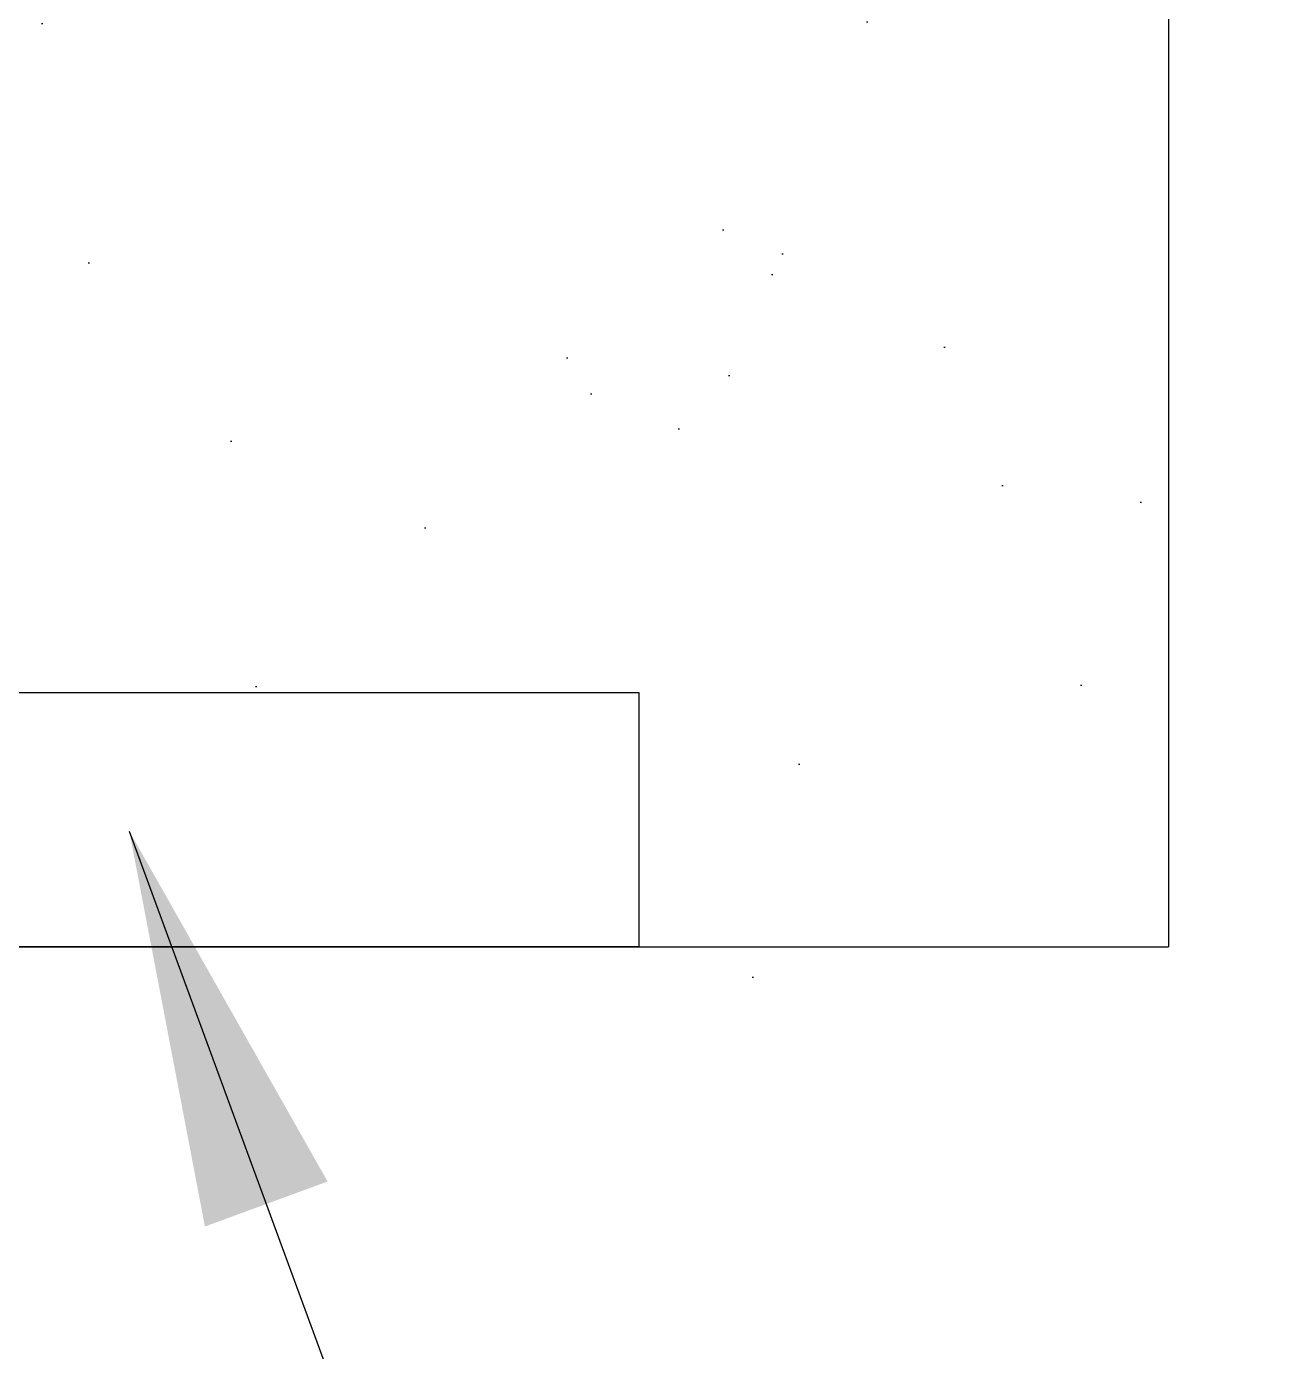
# Model space of a CAD drawing. Header units: inches. Extents: x 1.8 to 35.6, y -0.7 to 7.4.
# Drawn here: x 15.816 to 16.412, y 3.02 to 3.645 of the extents above; entities that cross this region are included whole.
import ezdxf

# ---------------------------------------------------------------- set-up
doc = ezdxf.new("R2010")
doc.units = ezdxf.units.IN
doc.header["$MEASUREMENT"] = 0
for name, color, linetype in [('Conditions', 1, 'Continuous'), ('Metals', 7, 'Continuous'), ('TEXT', 2, 'Continuous')]:
    doc.layers.add(name, color=color, linetype=linetype)
doc.styles.add('ARIAL', font='arial.ttf')
doc.dimstyles.new('Arial', dxfattribs={"dimtxt": 0.1875, "dimasz": 0.1875, "dimexe": 0.1875, "dimexo": 0.1875, "dimgap": 0.1875, "dimtad": 0, "dimtih": 1, "dimtoh": 1, "dimdec": 4, "dimzin": 3, "dimdsep": 46, "dimlunit": 4, "dimtxsty": 'ARIAL', "dimcen": 0.1875, "dimadec": 0, "dimazin": 0, "dimtfac": 1, "dimtdec": 4, "dimtofl": 0, "dimtmove": 0, "dimatfit": 3, "dimfxl": 0, "dimfrac": 2, "dimtolj": 1, "dimtzin": 0, "dimarcsym": 0})

# ---------------------------------------------------------------- blocks, each defined once
blk = doc.blocks.new('Bc55')
blk.add_lwpolyline([(1.38, 0.855), (2.0131, 0.855, -0.659567), (2.03481, 0.8043, 0.192706), (1.905, 0.48), (1.905, 0.12), (0.125, 0.12), (0.125, 0), (2.035, 0), (2.035, 0.16157, -0.671875), (2.06071, 0.17206, 0.430668), (2.7, 0.18339), (2.7, 0.27), (2.64239, 0.27, -2.892356), (2.64239, 0.69), (2.7, 0.69), (2.7, 0.855), (2.75, 0.855), (2.75, 0.98), (1.38, 0.98)], format="xyb", close=True)

msp = doc.modelspace()

# ---------------------------------------------------------------- hatches: boundary and pattern name
at = {"layer": 'Conditions'}
h = msp.add_hatch(dxfattribs=at)
h.set_pattern_fill('AR-CONC', color=256, scale=0.25, style=0)
h.set_pattern_definition([(50, (3.2079, -2.6962), (1.79315, -0.15688), [0.1875, -2.0625]), (355, (3.2079, -2.6962), (-0.34688, 1.88048), [0.15, -1.65]), (100.451, (3.3573, -2.7093), (1.44627, 1.7236), [0.15935, -1.75286]), (46.184, (3.2079, -2.1962), (2.6681, -0.4138), [0.28125, -3.09375]), (96.636, (3.4302, -2.2307), (2.33666, 2.4353), [0.23903, -2.6293]), (351.184, (3.2079, -2.1962), (2.33665, 2.4353), [0.225, -2.475]), (21, (3.4579, -2.3212), (1.49227, -1.00655), [0.1875, -2.0625]), (326, (3.4579, -2.3212), (0.60829, 1.81288), [0.15, -1.65]), (71.451, (3.5822, -2.405), (2.10056, 0.80633), [0.15935, -1.75286]), (37.5, (3.20786, -2.6962), (0.0304, 0.832235), [0, -1.63, 0, -1.675, 0, -1.65625]), (7.5, (3.20786, -2.6962), (0.657674, 0.98603), [0, -0.955, 0, -1.5925, 0, -0.63125]), (327.5, (2.65036, -2.6962), (1.334556, -0.056387), [0, -0.625, 0, -1.95, 0, -2.5875]), (317.5, (2.4004, -2.6962), (1.457965, 0.25026), [0, -0.8125, 0, -1.295, 0, -1.8375])])
h.paths.add_polyline_path([(17.39827, 4.19111), (16.35458, 4.19111), (16.35458, 3.21111), (15.28368, 3.21111), (15.27783, 3.18343, 0.052126), (15.27683, 3.17381), (15.27683, 3.16044), (15.30083, 3.14752), (15.27683, 3.13459), (15.27683, 3.1029), (15.28827, 3.09674), (15.27683, 3.09057), (15.27683, 3.05888), (15.30083, 3.04595), (15.27683, 3.03303), (15.27683, 3.00134), (15.28827, 2.99517), (15.27683, 2.98901), (15.27683, 2.95732), (15.30083, 2.94439), (15.27683, 2.93147), (15.27683, 2.89977), (15.28827, 2.89361), (15.27683, 2.88745), (15.27683, 2.85575), (15.30083, 2.84283), (15.27683, 2.8299), (15.27683, 2.79821), (15.28827, 2.79205), (15.27683, 2.78588), (15.27683, 2.75419), (15.30083, 2.74127), (15.27683, 2.72834), (15.27683, 2.69665), (15.28827, 2.69049), (15.27683, 2.68432), (15.27683, 2.65263), (15.30083, 2.6397), (15.27683, 2.62678), (15.27683, 2.59509), (15.28827, 2.58892), (15.27683, 2.58276), (15.27683, 2.55107), (15.30083, 2.53814), (15.27683, 2.52522), (15.27683, 2.49352), (15.28827, 2.48736), (15.27683, 2.4812), (15.27683, 2.4495), (15.30083, 2.43658), (15.27683, 2.42365), (15.27683, 2.39196), (15.28827, 2.3858), (15.27683, 2.37963), (15.27683, 2.34794), (15.30083, 2.33502), (15.27683, 2.32209), (15.27683, 2.29821), (15.28827, 2.29205), (15.27683, 2.28588), (15.27683, 2.25419), (15.30083, 2.24127), (15.27683, 2.22834), (15.27683, 2.19665), (15.28827, 2.19049), (15.27683, 2.18432), (15.27683, 2.15263), (15.30083, 2.1397), (15.27683, 2.12678), (15.27683, 2.09509), (15.28827, 2.08892), (15.27683, 2.08276), (15.27683, 2.05107), (15.30083, 2.03814), (15.27683, 2.02522), (15.27683, 1.99352), (15.28827, 1.98736), (15.27683, 1.9812), (15.27683, 1.9495), (15.30083, 1.93658), (15.27683, 1.92365), (15.27683, 1.89196), (15.28827, 1.8858), (15.27683, 1.87963), (15.27683, 1.84794), (15.30083, 1.83502), (15.27683, 1.82209), (15.27683, 1.7904), (15.28827, 1.78424), (15.27683, 1.77807), (15.27683, 1.74545, -0.084437), (15.27421, 1.73008), (15.2248, 1.58902, -0.774123), (15.20435, 1.58902), (15.15494, 1.73008, -0.084437), (15.15233, 1.74545), (15.15233, 1.77131), (15.12833, 1.78424), (15.15233, 1.79716), (15.15233, 1.82885), (15.14088, 1.83502), (15.15233, 1.84118), (15.15233, 1.87287), (15.12833, 1.8858), (15.15233, 1.89872), (15.15233, 1.93042), (15.14088, 1.93658), (15.15233, 1.94274), (15.15233, 1.97444), (15.12833, 1.98736), (15.15233, 2.00028), (15.15233, 2.03198), (15.14088, 2.03814), (15.15233, 2.0443), (15.15233, 2.076), (15.12833, 2.08892), (15.15233, 2.10185), (15.15233, 2.13354), (15.14088, 2.1397), (15.15233, 2.14587), (15.15233, 2.17756), (15.12833, 2.19049), (15.15233, 2.20341), (15.15233, 2.2351), (15.14088, 2.24127), (15.15233, 2.24743), (15.15233, 2.27131), (15.12833, 2.28424), (15.15233, 2.29716), (15.15233, 2.32885), (15.14088, 2.33502), (15.15233, 2.34118), (15.15233, 2.37287), (15.12833, 2.3858), (15.15233, 2.39872), (15.15233, 2.43042), (15.14088, 2.43658), (15.15233, 2.44274), (15.15233, 2.47444), (15.12833, 2.48736), (15.15233, 2.50028), (15.15233, 2.53198), (15.14088, 2.53814), (15.15233, 2.5443), (15.15233, 2.576), (15.12833, 2.58892), (15.15233, 2.60185), (15.15233, 2.63354), (15.14088, 2.6397), (15.15233, 2.64587), (15.15233, 2.67756), (15.12833, 2.69049), (15.15233, 2.70341), (15.15233, 2.7351), (15.14088, 2.74127), (15.15233, 2.74743), (15.15233, 2.77912), (15.12833, 2.79205), (15.15233, 2.80497), (15.15233, 2.83667), (15.14088, 2.84283), (15.15233, 2.84899), (15.15233, 2.88069), (15.12833, 2.89361), (15.15233, 2.90653), (15.15233, 2.93823), (15.14088, 2.94439), (15.15233, 2.95055), (15.15233, 2.98225), (15.12833, 2.99517), (15.15233, 3.0081), (15.15233, 3.03979), (15.14088, 3.04595), (15.15233, 3.05212), (15.15233, 3.08381), (15.12833, 3.09674), (15.15233, 3.10966), (15.15233, 3.14135), (15.14088, 3.14752), (15.15233, 3.15368), (15.15233, 3.17381, 0.052126), (15.15132, 3.18343), (15.14547, 3.21111), (14.19458, 3.21111), (13.35458, 3.21111), (13.35458, 0.19607), (17.39827, 0.19607)])
h.paths.add_polyline_path([(16.83845, 2.65296), (17.52898, 2.65296), (17.52898, 2.37682), (16.83845, 2.37682)], flags=9)
h.paths.add_polyline_path([(16.8148, 2.01772), (18.90715, 2.01772), (18.90715, 1.38829), (16.8148, 1.38829)], flags=9)
h = msp.add_hatch(dxfattribs=at)
h.set_pattern_fill('AR-SAND', color=256, scale=0.125, style=0)
h.set_pattern_definition([(37.5, (5.19576, -2.16868), (-0.0078742, 0.240853), [0, -0.19, 0, -0.2125, 0, -0.203125]), (7.5, (5.19576, -2.16868), (0.221222, 0.352768), [0, -0.1025, 0, -0.17125, 0, -0.065625]), (327.5, (5.042, -2.16868), (0.3892677, 0.0007074), [0, -0.0625, 0, -0.225, 0, -0.29375]), (317.5, (5.042, -2.16868), (0.375766, 0.1097094), [0, -0.03125, 0, -0.1475, 0, -0.16875])])
h.paths.add_polyline_path([(16.35458, 4.19111), (14.84958, 4.19111), (14.84958, 4.06611), (14.21648, 4.06611, 0.659567), (14.19477, 4.01541, -0.192706), (14.32458, 3.69111), (14.32458, 3.33111), (14.99283, 3.33111), (14.99283, 3.34986), (15.00315, 3.34986, 0.388879), (15.01436, 3.36013), (15.02015, 3.42634, -0.410563), (15.05283, 3.45861), (15.12239, 3.45861), (15.12633, 3.41361), (15.17283, 3.41361), (15.17676, 3.45861), (15.24633, 3.45861, -0.410563), (15.279, 3.42634), (15.2848, 3.36013, 0.388879), (15.296, 3.34986), (15.30633, 3.34986), (15.30633, 3.33111), (16.10458, 3.33111), (16.10458, 3.21111), (16.35458, 3.21111)])

# ---------------------------------------------------------------- linework, layer by layer
for p in [(16.35458, 4.19111), (13.35458, 3.21111)]:
    msp.add_line(p, (16.35458, 3.21111), dxfattribs=at)

# ---------------------------------------------------------------- block references
at = {"layer": 'Metals', "xscale": -1}
msp.add_blockref('Bc55', (16.22958, 3.21111), dxfattribs=at)

# ---------------------------------------------------------------- leaders
at = {"layer": 'TEXT'}
msp.add_leader([(15.86424, 3.2657), (16.1287, 2.54546), (16.34956, 2.54546)], dimstyle='Arial', dxfattribs=at)

doc.saveas('drawing.dxf')
